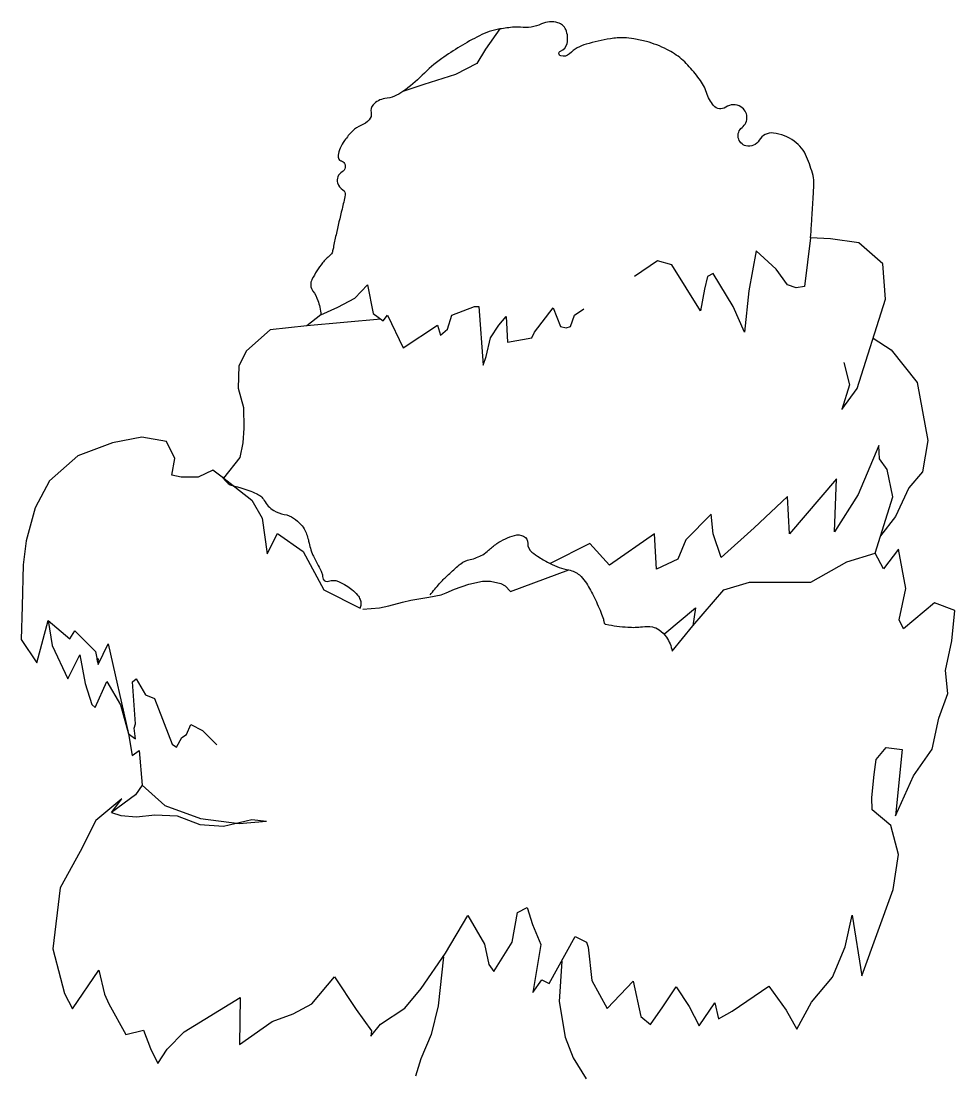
# Model space of a CAD drawing. Extents: x 6.41 to 8.17, y -4.24 to -2.25.
import ezdxf

# ---------------------------------------------------------------- set-up
doc = ezdxf.new("R2010")
doc.units = 0
doc.layers.get('0').update_dxf_attribs({"linetype": 'CONTINUOUS'})

# ---------------------------------------------------------------- blocks, each defined once
blk = doc.blocks.new('AE24ZD')
for p, q in [((-0.02304, 0.98739), (-0.03631, 0.9685)), ((-0.03631, 0.9685), (-0.04449, 0.95512)), ((-0.04449, 0.95512), (-0.06471, 0.94462)), ((-0.06471, 0.94462), (-0.09419, 0.93526)), ((-0.09419, 0.93526), (-0.11393, 0.92869)), ((-0.19088, 0.7192), (-0.2041, 0.70885)), ((-0.23845, 0.70506), (-0.2608, 0.68529)), ((-0.2041, 0.70885), (-0.23845, 0.70506)), ((-0.2608, 0.68529), (-0.26793, 0.6712)), ((-0.26793, 0.6712), (-0.26848, 0.65034)), ((-0.26848, 0.65034), (-0.26369, 0.63238)), ((-0.26369, 0.63238), (-0.26309, 0.6128)), ((-0.26309, 0.6128), (-0.26434, 0.59899)), ((-0.38653, 0.59894), (-0.4189, 0.58693)), ((-0.35894, 0.60454), (-0.38653, 0.59894)), ((-0.33595, 0.60032), (-0.35894, 0.60454)), ((-0.32793, 0.58439), (-0.33595, 0.60032)), ((-0.26434, 0.59899), (-0.267, 0.58536)), ((0.3333, 0.58396), (0.33282, 0.59666)), ((-0.4189, 0.58693), (-0.44571, 0.56329)), ((-0.33083, 0.56879), (-0.32793, 0.58439)), ((-0.267, 0.58536), (-0.28234, 0.56587)), ((0.34041, 0.57411), (0.3333, 0.58396)), ((-0.32211, 0.56673), (-0.33083, 0.56879)), ((-0.30615, 0.56678), (-0.32211, 0.56673)), ((-0.29237, 0.5735), (-0.30615, 0.56678)), ((-0.28234, 0.56587), (-0.29237, 0.5735)), ((0.34569, 0.54855), (0.34041, 0.57411)), ((-0.44571, 0.56329), (-0.45918, 0.53802)), ((0.3291, 0.49565), (0.34569, 0.54855)), ((-0.45918, 0.53802), (-0.4675, 0.50713)), ((-0.4675, 0.50713), (-0.47026, 0.48454)), ((-0.47026, 0.48454), (-0.47142, 0.4458)), ((-0.47142, 0.4458), (-0.47225, 0.41444)), ((-0.45762, 0.39271), (-0.44692, 0.43246)), ((-0.44692, 0.43246), (-0.44303, 0.40888)), ((-0.47225, 0.41444), (-0.45762, 0.39271)), ((-0.44303, 0.40888), (-0.4285, 0.37753)), ((-0.4285, 0.37753), (-0.4172, 0.40031)), ((-0.4172, 0.40031), (-0.41206, 0.3732)), ((-0.41206, 0.3732), (-0.40592, 0.35352)), ((-0.40284, 0.35072), (-0.39196, 0.37522)), ((-0.39196, 0.37522), (-0.37904, 0.35323)), ((-0.40592, 0.35352), (-0.40284, 0.35072)), ((-0.37904, 0.35323), (-0.3714, 0.32595)), ((-0.3714, 0.32595), (-0.3679, 0.30559)), ((-0.3679, 0.30559), (-0.36163, 0.31046)), ((-0.36163, 0.31046), (-0.35873, 0.27798)), ((-0.35873, 0.27798), (-0.36484, 0.26876)), ((-0.36484, 0.26876), (-0.38737, 0.25214)), ((-0.37764, 0.26505), (-0.40205, 0.24459)), ((-0.38737, 0.25214), (-0.37764, 0.26505)), ((-0.38737, 0.25214), (-0.37872, 0.24952)), ((-0.37872, 0.24952), (-0.36392, 0.24828)), ((-0.36392, 0.24828), (-0.34674, 0.25018)), ((-0.34674, 0.25018), (-0.32594, 0.24907)), ((-0.32594, 0.24907), (-0.30442, 0.24103)), ((-0.40205, 0.24459), (-0.41688, 0.21574)), ((-0.30442, 0.24103), (-0.28244, 0.23944)), ((-0.28244, 0.23944), (-0.25579, 0.24563)), ((-0.25579, 0.24563), (-0.24204, 0.24395)), ((-0.41688, 0.21574), (-0.43569, 0.18141)), ((-0.43569, 0.18141), (-0.44265, 0.1243)), ((-0.00649, 0.15829), (0.00265, 0.16315)), ((0.00265, 0.16315), (0.00768, 0.14716)), ((-0.07393, 0.12023), (-0.05292, 0.15543)), ((-0.05292, 0.15543), (-0.03743, 0.12874)), ((-0.0113, 0.13053), (-0.00649, 0.15829)), ((0.00768, 0.14716), (0.01534, 0.12828)), ((-0.02859, 0.10316), (-0.0113, 0.13053)), ((0.02329, 0.09185), (0.04758, 0.13574)), ((0.04758, 0.13574), (0.05847, 0.13043)), ((0.05847, 0.13043), (0.0599, 0.12584)), ((-0.44265, 0.1243), (-0.43529, 0.09664)), ((-0.09692, 0.087), (-0.07393, 0.12023)), ((-0.03743, 0.12874), (-0.03334, 0.10972)), ((0.01534, 0.12828), (0.00785, 0.0832)), ((-0.03334, 0.10972), (-0.02859, 0.10316)), ((-0.42418, 0.06792), (-0.39939, 0.10437)), ((-0.39939, 0.10437), (-0.39398, 0.0817)), ((-0.43529, 0.09664), (-0.4314, 0.08226)), ((-0.19936, 0.07257), (-0.17823, 0.0981)), ((-0.17823, 0.0981), (-0.15768, 0.06749)), ((0.00785, 0.0832), (0.0163, 0.09527)), ((0.0163, 0.09527), (0.02329, 0.09185)), ((-0.4314, 0.08226), (-0.42418, 0.06792)), ((-0.39398, 0.0817), (-0.38981, 0.0727)), ((-0.11214, 0.06849), (-0.09692, 0.087)), ((-0.38981, 0.0727), (-0.37413, 0.04387)), ((-0.31919, 0.04631), (-0.26684, 0.07876)), ((-0.26684, 0.07876), (-0.26723, 0.0346)), ((-0.21701, 0.06333), (-0.19936, 0.07257)), ((-0.23681, 0.05621), (-0.21701, 0.06333)), ((-0.15768, 0.06749), (-0.1435, 0.04739)), ((-0.13487, 0.05375), (-0.11214, 0.06849)), ((-0.26723, 0.0346), (-0.23681, 0.05621)), ((-0.1441, 0.04248), (-0.13487, 0.05375)), ((-0.37413, 0.04387), (-0.35744, 0.04799)), ((-0.35744, 0.04799), (-0.35087, 0.0308)), ((-0.3351, 0.03031), (-0.31919, 0.04631)), ((-0.1435, 0.04739), (-0.1441, 0.04248)), ((-0.35087, 0.0308), (-0.3438, 0.0167)), ((-0.3438, 0.0167), (-0.3351, 0.03031))]:
    blk.add_line(p, q)
for points in [[(0.26863, 0.79134, 0.000916), (0.26948, 0.80331, 0.00161), (0.26992, 0.81012, 0.000849), (0.27112, 0.82988, 0.001408), (0.27179, 0.84179, 0.078273), (0.27096, 0.84979, 0.033365), (0.26496, 0.86755, 0.140969), (0.25332, 0.88216, 0.125157), (0.23377, 0.88972, 0.302265), (0.22052, 0.88304, -0.337187), (0.20803, 0.8777, -0.623745), (0.20437, 0.89501, 0.521279), (0.20331, 0.91437, 0.299826), (0.18905, 0.91398, -0.390802), (0.17758, 0.91554, -0.097828), (0.17103, 0.92765, 0.09173), (0.16422, 0.94064, 0.016508), (0.15343, 0.95346, 0.0337), (0.14754, 0.95919, 0.060391), (0.13378, 0.96827, 0.048555), (0.11465, 0.97559, 0.02521), (0.10276, 0.97822, 0.033342), (0.09358, 0.97915, 0.050691), (0.08074, 0.97829, 0.027884), (0.05796, 0.9731, 0.122698), (0.04244, 0.96414, -0.272298), (0.03414, 0.96214, -0.712384), (0.03397, 0.9667, 0.246045), (0.04009, 0.97371, 0.163653), (0.03892, 0.98677, 0.22239), (0.03151, 0.99327, 0.181187), (0.01608, 0.99209, -0.139803), (-0.00348, 0.98899, -0.000311), (-0.00369, 0.98902, 0.001435), (-0.0039, 0.98904, 0.051202), (-0.00949, 0.98913, 0.020899), (-0.02304, 0.98739, 0.075642), (-0.04223, 0.98101, 0.036837), (-0.07758, 0.95956, 0.043042), (-0.09594, 0.94394, -0.044008), (-0.11393, 0.92869, -0.120694), (-0.13086, 0.92203, 0.177991), (-0.14194, 0.91616, 0.239541), (-0.14381, 0.90918, -0.235829), (-0.14565, 0.90209, -0.124733), (-0.15293, 0.89705, 0.109983), (-0.16131, 0.89161, 0.038901), (-0.16872, 0.88277, 0.053801), (-0.17282, 0.87549, 0.071065), (-0.17459, 0.86892, 0.132224), (-0.17407, 0.86525, 0.247125), (-0.17227, 0.86379, -0.170797), (-0.16946, 0.86212, -0.467691), (-0.17106, 0.85324, 0.348307), (-0.17523, 0.84289, 0.1826), (-0.17027, 0.83636, -0.307073), (-0.1682, 0.83164, -0.016646), (-0.17108, 0.81842, 0.009063), (-0.17674, 0.79423, 0.003958), (-0.17925, 0.7821, -0.012466), (-0.18011, 0.77826, -0.165585), (-0.18217, 0.77509, 0.059987), (-0.18936, 0.76786, 0.044095), (-0.19931, 0.75249, 0.142989), (-0.20046, 0.74685, 0.141698), (-0.19842, 0.74147, -0.079258), (-0.19367, 0.7325, -0.030362), (-0.19197, 0.72631, -0.027084), (-0.19088, 0.7192)], [(-0.2832, 0.56697, 0.064737), (-0.27869, 0.5615, 0.113031), (-0.27515, 0.55944, 0.016586), (-0.27041, 0.55814, -0.01747), (-0.26592, 0.55689, -0.012435), (-0.25853, 0.55436, -0.01303), (-0.25161, 0.55159, -0.161036), (-0.24421, 0.54501, 0.121102), (-0.23519, 0.53563, 0.102254), (-0.22531, 0.53191, -0.11453), (-0.21656, 0.52837, -0.05098), (-0.20969, 0.52242, -0.071688), (-0.20597, 0.51711, -0.070449), (-0.20242, 0.50667, 0.057744), (-0.19841, 0.49383, 0.026239), (-0.19348, 0.48413, -0.035376), (-0.18995, 0.47685, -0.085888), (-0.18929, 0.47377, 0.100461), (-0.18865, 0.47114, 0.398896), (-0.1837, 0.46921, -0.207908), (-0.17453, 0.46899, -0.026054), (-0.16711, 0.46508, -0.034608), (-0.16192, 0.46147, -0.051638), (-0.15651, 0.45614, -0.081882), (-0.1541, 0.45198, -0.170919), (-0.15393, 0.44459, 0.005665), (-0.1541, 0.44407, 0.062209)], [(-0.08853, 0.45632, -0.016158), (-0.0795, 0.46705, -0.022367), (-0.07239, 0.47428, -0.005245), (-0.06235, 0.48343, -0.020054), (-0.05961, 0.48569, -0.113198), (-0.05089, 0.4896, 0.084897), (-0.03907, 0.49415, 0.053782), (-0.03363, 0.49822, -0.036453), (-0.02584, 0.5045, -0.084692), (-0.00912, 0.51229, -0.188681), (-0.00065, 0.51139, -0.291324), (0.00324, 0.50467, 0.244727), (0.00708, 0.4965, 0.023987), (0.01405, 0.49168, 0.017431), (0.02415, 0.48587, 0.077757), (0.04175, 0.47981, -0.132532), (0.05175, 0.4751, -0.06894), (0.05717, 0.46903, -0.035991), (0.06489, 0.45556, -0.012535), (0.07184, 0.4401, -0.030355), (0.07416, 0.43349, -0.042879), (0.07449, 0.43178, 0.053829), (0.07478, 0.43043, 0.271683), (0.07663, 0.4288, 0.030085), (0.09718, 0.42613, 0.048094), (0.11085, 0.4265, -0.071051), (0.12013, 0.42632, -0.117243), (0.12654, 0.42366, -0.083266), (0.13335, 0.41673, -0.114972), (0.13863, 0.40359, -0.058905)], [(-0.40031, 0.39306), (-0.40093, 0.39624, -0.396315), (-0.40063, 0.39671), (-0.40058, 0.39673, -0.461744), (-0.40006, 0.39637), (-0.40001, 0.39585), (-0.40039, 0.3947, 0.298765), (-0.40027, 0.39426), (-0.39959, 0.39366), (-0.3996, 0.39258), (-0.39854, 0.39461)]]:
    blk.add_lwpolyline(points, format="xyb")
for points in [[(0.26863, 0.79134), (0.26308, 0.74585), (0.25503, 0.74451), (0.24699, 0.74719), (0.23626, 0.76195), (0.21749, 0.77939), (0.21078, 0.74182), (0.20676, 0.70291), (0.19604, 0.72706), (0.17726, 0.75792)], [(0.29979, 0.67433), (0.30531, 0.65366), (0.29785, 0.63021), (0.31229, 0.65011), (0.33896, 0.73392), (0.33645, 0.76712), (0.31393, 0.78682), (0.28746, 0.79047), (0.26863, 0.79134)], [(0.17726, 0.75792), (0.1719, 0.75524), (0.16922, 0.74316), (0.1652, 0.72304), (0.13838, 0.76597), (0.12497, 0.77), (0.10352, 0.75524)], [(-0.15907, 0.73483), (-0.14721, 0.74719), (-0.14185, 0.72036), (-0.13246, 0.71365), (-0.12844, 0.71901), (-0.11369, 0.68815), (-0.11369, 0.68815), (-0.08151, 0.70962), (-0.07883, 0.70023), (-0.07212, 0.7056), (-0.07212, 0.7056), (-0.0681, 0.71901), (-0.04665, 0.72706), (-0.04263, 0.72706), (-0.0386, 0.67205), (-0.03592, 0.6801), (-0.0319, 0.69755), (-0.02386, 0.70962), (-0.01715, 0.71767), (-0.01715, 0.71767), (-0.01581, 0.69352), (0.00698, 0.69755), (0.00966, 0.70291), (0.02709, 0.72572), (0.0338, 0.70828), (0.03916, 0.70694), (0.04318, 0.70828), (0.04721, 0.71901), (0.05587, 0.72479)], [(-0.19088, 0.7192), (-0.17506, 0.72624), (-0.15907, 0.73483)], [(-0.13471, 0.71525), (-0.2041, 0.70885)], [(0.32726, 0.69715), (0.3444, 0.68632), (0.36852, 0.65583), (0.37868, 0.60121), (0.3736, 0.57199), (0.36091, 0.55674), (0.34821, 0.53006), (0.33419, 0.5119)], [(0.33282, 0.59666), (0.31324, 0.55047), (0.29119, 0.51553), (0.29303, 0.56518), (0.24892, 0.51369), (0.24709, 0.54863), (0.21585, 0.51921), (0.1846, 0.49162), (0.17725, 0.51369), (0.17542, 0.53208), (0.15153, 0.50817), (0.14418, 0.48978), (0.12396, 0.48059), (0.12212, 0.51369), (0.07986, 0.48426), (0.06148, 0.50449), (0.02415, 0.48587)], [(-0.2832, 0.56697), (-0.25567, 0.54536), (-0.24604, 0.5285), (-0.24123, 0.49479), (-0.2316, 0.51405), (-0.20754, 0.4972), (-0.18828, 0.46107), (-0.1541, 0.44407)], [(0.0599, 0.12584), (0.06349, 0.0945), (0.07787, 0.06827), (0.10221, 0.09384), (0.10923, 0.06087), (0.11828, 0.05336), (0.12984, 0.06989), (0.14241, 0.0885), (0.1548, 0.07027), (0.16399, 0.0522), (0.17865, 0.07359), (0.18228, 0.05852), (0.19514, 0.06592), (0.22937, 0.08943), (0.24566, 0.06674), (0.25588, 0.04897), (0.26951, 0.07437), (0.28932, 0.09787), (0.3012, 0.12633), (0.30779, 0.15586), (0.31676, 0.09893), (0.3462, 0.18008), (0.3512, 0.21294), (0.34398, 0.24016), (0.3264, 0.25484), (0.32623, 0.26618), (0.32844, 0.28784), (0.33017, 0.30202), (0.33966, 0.31334), (0.35464, 0.31121), (0.34833, 0.24904), (0.36531, 0.28675), (0.38283, 0.31164), (0.38916, 0.34089), (0.3975, 0.3638), (0.39518, 0.38548), (0.4012, 0.41318), (0.40402, 0.44175), (0.38497, 0.44906), (0.35579, 0.42455), (0.35184, 0.43301), (0.3581, 0.4623), (0.35112, 0.49931), (0.33694, 0.4809), (0.3291, 0.49565)], [(0.13178, 0.42014), (0.16066, 0.44422), (0.15826, 0.42736), (0.18713, 0.46107), (0.2112, 0.4683), (0.26896, 0.4683), (0.30265, 0.48756), (0.3291, 0.49565)], [(-0.01296, 0.45949), (0.04175, 0.47981)], [(-0.15153, 0.44306), (-0.13603, 0.44442), (-0.12723, 0.44608), (-0.11441, 0.44953), (-0.10663, 0.45154), (-0.08956, 0.45423), (-0.07812, 0.45647), (-0.07351, 0.45834), (-0.0655, 0.46191), (-0.05217, 0.46637), (-0.03911, 0.46923), (-0.03179, 0.46938), (-0.02199, 0.46714), (-0.01797, 0.46487), (-0.01296, 0.45949)], [(-0.44692, 0.43246), (-0.42653, 0.41532), (-0.42172, 0.42254), (-0.40246, 0.40328), (-0.40006, 0.39124), (-0.39043, 0.4105), (-0.3714, 0.32595)], [(0.13863, 0.40359), (0.15826, 0.42736)], [(-0.3714, 0.32595), (-0.36486, 0.32129), (-0.36629, 0.33127), (-0.36486, 0.33555), (-0.36771, 0.37477), (-0.36415, 0.37762), (-0.3556, 0.36264), (-0.34705, 0.35908), (-0.33066, 0.3163), (-0.33066, 0.3163), (-0.32639, 0.31345), (-0.3214, 0.32272), (-0.31713, 0.32557), (-0.31285, 0.33484), (-0.30217, 0.32913), (-0.28863, 0.31559)], [(-0.35873, 0.27798), (-0.33749, 0.25879), (-0.3038, 0.24675), (-0.2677, 0.24193), (-0.24204, 0.24395)], [(-0.07593, 0.11667), (-0.08083, 0.07093), (-0.08736, 0.04398), (-0.09715, 0.02111), (-0.10205, 0.00477)], [(0.03508, 0.11259), (0.03263, 0.07502), (0.03835, 0.04153), (0.04569, 0.02193), (0.05794, 0.00232)]]:
    blk.add_lwpolyline(points)

msp = doc.modelspace()

# ---------------------------------------------------------------- block references
at = {"xscale": 2, "yscale": 2}
msp.add_blockref('AE24ZD', (7.358, -4.2408), dxfattribs=at)

doc.saveas('drawing.dxf')
